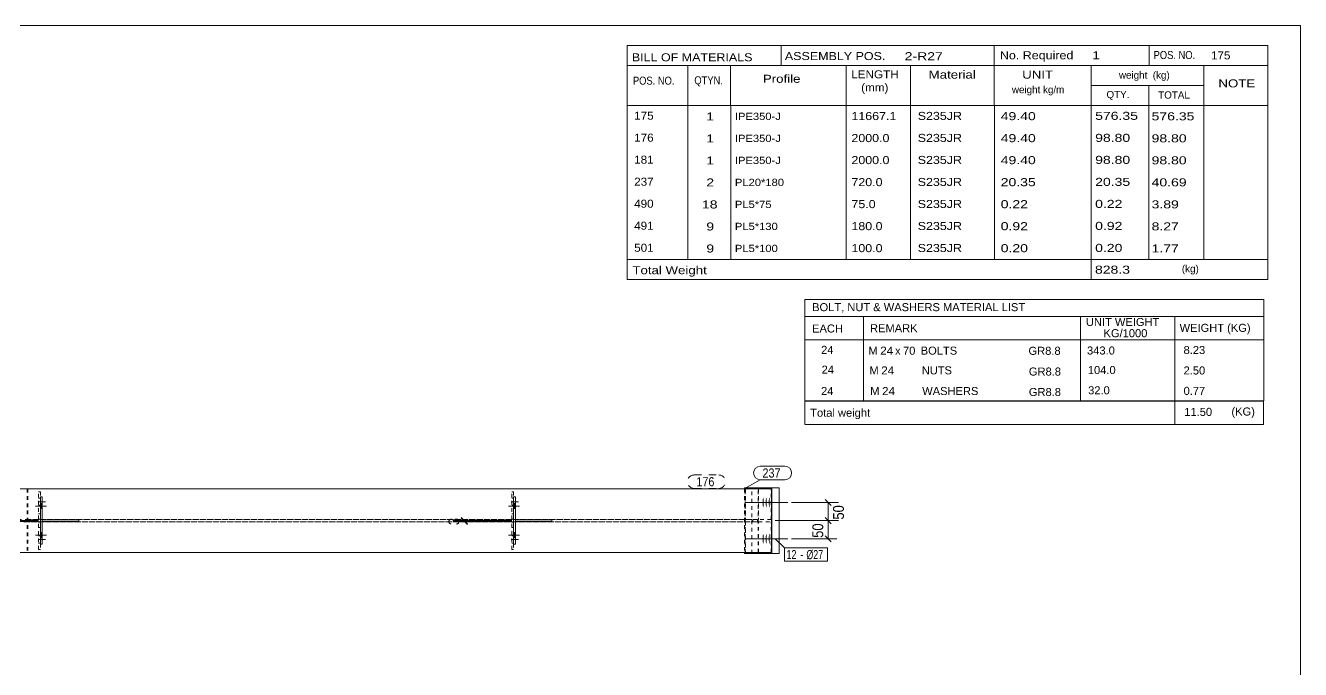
# Model space of a CAD drawing. Header units: millimetres. Extents: x 2 to 825, y 1 to 579.
# Drawn here: x 474.6 to 825, y 402 to 579 of the extents above; entities that cross this region are included whole.
import ezdxf

# ---------------------------------------------------------------- set-up
doc = ezdxf.new("R2010")
doc.units = ezdxf.units.MM
for name, pattern in [('XKITLINE00', [0]), ('XKITLINE01', [4, 1, -1, 1, -1]), ('XKITLINE02', [4, 2, -2])]:
    doc.linetypes.add(name, pattern=pattern)
for name, color, linetype, lineweight in [('Bolt', 3, 'Continuous', 0), ('BoltMark', 7, 'Continuous', 0), ('Dimensions', 7, 'Continuous', 0), ('DrawingSheet', 5, 'Continuous', 0), ('OtherObjectType', 7, 'Continuous', 0), ('Part', 2, 'Continuous', 0), ('PartMark', 7, 'Continuous', 0)]:
    doc.layers.add(name, color=color, linetype=linetype, lineweight=lineweight)
doc.styles.add('ARIAL', font='ARIAL.TTF')
doc.styles.add('ARIAL_NARROW', font='ARIALN.TTF')

# ---------------------------------------------------------------- blocks, each defined once
blk = doc.blocks.new('*A76')
at = {"layer": 'Bolt', "color": 3, "linetype": 'XKITLINE02', "lineweight": 0}
for p, q in [((478.73, 449.1), (478.23, 449.1)), ((480.08, 448.11), (477.08, 448.11)), ((478.73, 447.13), (478.23, 447.13))]:
    blk.add_line(p, q, dxfattribs=at)
blk = doc.blocks.new('*A77')
at = {"layer": 'Bolt'}
for points in [[(478.73, 447.61), (479.23, 447.61), (479.23, 446.21), (478.73, 446.21)], [(478.73, 447.61), (479.23, 447.61), (479.23, 446.21), (478.73, 446.21)], [(478.73, 439.61), (479.23, 439.61), (479.23, 438.21), (478.73, 438.21)], [(478.73, 439.61), (479.23, 439.61), (479.23, 438.21), (478.73, 438.21)]]:
    blk.add_hatch(color=3, dxfattribs=at).paths.add_polyline_path(points, flags=17)
at = {"layer": 'Bolt', "color": 3, "linetype": 'XKITLINE00', "lineweight": 0}
for p, q in [((480.39, 446.91), (477.39, 446.91)), ((480.39, 446.91), (477.39, 446.91)), ((479.23, 447.61), (478.73, 447.61)), ((479.23, 447.61), (478.73, 447.61)), ((479.23, 446.21), (478.73, 446.21)), ((479.23, 446.21), (478.73, 446.21)), ((480.39, 438.91), (477.39, 438.91)), ((480.39, 438.91), (477.39, 438.91)), ((479.23, 439.61), (478.73, 439.61)), ((479.23, 439.61), (478.73, 439.61)), ((479.23, 438.21), (478.73, 438.21)), ((479.23, 438.21), (478.73, 438.21))]:
    blk.add_line(p, q, dxfattribs=at)
blk = doc.blocks.new('*A78')
at = {"layer": 'Bolt', "color": 3, "linetype": 'XKITLINE02', "lineweight": 0}
for p, q in [((608.73, 449.1), (608.23, 449.1)), ((610.08, 448.11), (607.08, 448.11)), ((608.73, 447.13), (608.23, 447.13))]:
    blk.add_line(p, q, dxfattribs=at)
blk = doc.blocks.new('*A79')
at = {"layer": 'Bolt'}
for points in [[(608.73, 447.61), (609.23, 447.61), (609.23, 446.21), (608.73, 446.21)], [(608.73, 447.61), (609.23, 447.61), (609.23, 446.21), (608.73, 446.21)], [(608.73, 439.61), (609.23, 439.61), (609.23, 438.21), (608.73, 438.21)], [(608.73, 439.61), (609.23, 439.61), (609.23, 438.21), (608.73, 438.21)]]:
    blk.add_hatch(color=3, dxfattribs=at).paths.add_polyline_path(points, flags=17)
at = {"layer": 'Bolt', "color": 3, "linetype": 'XKITLINE00', "lineweight": 0}
for p, q in [((610.39, 446.91), (607.39, 446.91)), ((610.39, 446.91), (607.39, 446.91)), ((609.23, 447.61), (608.73, 447.61)), ((609.23, 447.61), (608.73, 447.61)), ((609.23, 446.21), (608.73, 446.21)), ((609.23, 446.21), (608.73, 446.21)), ((610.39, 438.91), (607.39, 438.91)), ((610.39, 438.91), (607.39, 438.91)), ((609.23, 439.61), (608.73, 439.61)), ((609.23, 439.61), (608.73, 439.61)), ((609.23, 438.21), (608.73, 438.21)), ((609.23, 438.21), (608.73, 438.21))]:
    blk.add_line(p, q, dxfattribs=at)
blk = doc.blocks.new('*A81')
at = {"layer": 'Bolt'}
for points in [[(677.48, 447.88), (677.48, 447.85), (677.48, 447.82), (677.48, 447.78), (677.48, 447.75), (677.48, 447.72), (677.48, 447.68), (677.48, 447.65), (677.48, 447.62), (677.48, 447.59), (677.48, 447.55), (677.48, 447.52), (677.47, 447.49), (677.47, 447.46), (677.47, 447.43), (677.47, 447.4), (677.47, 447.37), (677.47, 447.34), (677.47, 447.31), (677.47, 447.28), (677.46, 447.25), (677.46, 447.22), (677.46, 447.19), (677.46, 447.16), (677.46, 447.14), (677.45, 447.11), (677.45, 447.08), (677.45, 447.06), (677.45, 447.03), (677.45, 447.01), (677.44, 446.98), (677.44, 446.96), (677.44, 446.94), (677.44, 446.91), (677.43, 446.89), (677.43, 446.87), (677.43, 446.85), (677.42, 446.83), (677.42, 446.81), (677.42, 446.79), (677.42, 446.77), (677.41, 446.76), (677.41, 446.74), (677.41, 446.72), (677.4, 446.71), (677.4, 446.69), (677.4, 446.68), (677.39, 446.67), (677.39, 446.66), (677.39, 446.64), (677.38, 446.63), (677.38, 446.62), (677.38, 446.61), (677.37, 446.61), (677.37, 446.6), (677.37, 446.59), (677.36, 446.58), (677.36, 446.58), (677.36, 446.58), (677.35, 446.57), (677.35, 446.57), (677.35, 446.57), (677.34, 446.57), (677.34, 446.56), (677.34, 446.57), (677.33, 446.57), (677.33, 446.57), (677.33, 446.57), (677.32, 446.58), (677.32, 446.58), (677.32, 446.58), (677.31, 446.59), (677.31, 446.6), (677.31, 446.61), (677.3, 446.61), (677.3, 446.62), (677.3, 446.63), (677.29, 446.64), (677.29, 446.66), (677.29, 446.67), (677.28, 446.68), (677.28, 446.69), (677.28, 446.71), (677.27, 446.72), (677.27, 446.74), (677.27, 446.76), (677.26, 446.77), (677.26, 446.79), (677.26, 446.81), (677.26, 446.83), (677.25, 446.85), (677.25, 446.87), (677.25, 446.89), (677.25, 446.91), (677.24, 446.94), (677.24, 446.96), (677.24, 446.98), (677.24, 447.01), (677.23, 447.03), (677.23, 447.06), (677.23, 447.08), (677.23, 447.11), (677.22, 447.14), (677.22, 447.16), (677.22, 447.19), (677.22, 447.22), (677.22, 447.25), (677.22, 447.28), (677.21, 447.31), (677.21, 447.34), (677.21, 447.37), (677.21, 447.4), (677.21, 447.43), (677.21, 447.46), (677.21, 447.49), (677.2, 447.52), (677.2, 447.55), (677.2, 447.59), (677.2, 447.62), (677.2, 447.65), (677.2, 447.68), (677.2, 447.72), (677.2, 447.75), (677.2, 447.78), (677.2, 447.82), (677.2, 447.85), (677.2, 447.88), (677.2, 447.91), (677.2, 447.95), (677.2, 447.98), (677.2, 448.01), (677.2, 448.05), (677.2, 448.08), (677.2, 448.11), (677.2, 448.15), (677.2, 448.18), (677.2, 448.21), (677.2, 448.24), (677.2, 448.27), (677.2, 448.31), (677.21, 448.34), (677.21, 448.37), (677.21, 448.4), (677.21, 448.43), (677.21, 448.46), (677.21, 448.49), (677.21, 448.52), (677.22, 448.55), (677.22, 448.58), (677.22, 448.61), (677.22, 448.64), (677.22, 448.66), (677.22, 448.69), (677.23, 448.72), (677.23, 448.75), (677.23, 448.77), (677.23, 448.8), (677.24, 448.82), (677.24, 448.85), (677.24, 448.87), (677.24, 448.89), (677.25, 448.92), (677.25, 448.94), (677.25, 448.96), (677.25, 448.98), (677.26, 449), (677.26, 449.02), (677.26, 449.04), (677.26, 449.06), (677.27, 449.07), (677.27, 449.09), (677.27, 449.11), (677.28, 449.12), (677.28, 449.14), (677.28, 449.15), (677.29, 449.16), (677.29, 449.17), (677.29, 449.19), (677.3, 449.2), (677.3, 449.21), (677.3, 449.22), (677.31, 449.22), (677.31, 449.23), (677.31, 449.24), (677.32, 449.25), (677.32, 449.25), (677.32, 449.25), (677.33, 449.26), (677.33, 449.26), (677.33, 449.26), (677.34, 449.26), (677.34, 449.26), (677.34, 449.26), (677.35, 449.26), (677.35, 449.26), (677.35, 449.26), (677.36, 449.25), (677.36, 449.25), (677.36, 449.25), (677.37, 449.24), (677.37, 449.23), (677.37, 449.22), (677.38, 449.22), (677.38, 449.21), (677.38, 449.2), (677.39, 449.19), (677.39, 449.17), (677.39, 449.16), (677.4, 449.15), (677.4, 449.14), (677.4, 449.12), (677.41, 449.11), (677.41, 449.09), (677.41, 449.07), (677.42, 449.06), (677.42, 449.04), (677.42, 449.02), (677.42, 449), (677.43, 448.98), (677.43, 448.96), (677.43, 448.94), (677.44, 448.92), (677.44, 448.89), (677.44, 448.87), (677.44, 448.85), (677.45, 448.82), (677.45, 448.8), (677.45, 448.77), (677.45, 448.75), (677.45, 448.72), (677.46, 448.69), (677.46, 448.66), (677.46, 448.64), (677.46, 448.61), (677.46, 448.58), (677.47, 448.55), (677.47, 448.52), (677.47, 448.49), (677.47, 448.46), (677.47, 448.43), (677.47, 448.4), (677.47, 448.37), (677.47, 448.34), (677.48, 448.31), (677.48, 448.27), (677.48, 448.24), (677.48, 448.21), (677.48, 448.18), (677.48, 448.15), (677.48, 448.11), (677.48, 448.08), (677.48, 448.05), (677.48, 448.01), (677.48, 447.98), (677.48, 447.95), (677.48, 447.91)], [(678.32, 447.88), (678.32, 447.85), (678.32, 447.82), (678.32, 447.78), (678.32, 447.75), (678.32, 447.72), (678.32, 447.68), (678.32, 447.65), (678.32, 447.62), (678.32, 447.59), (678.32, 447.55), (678.32, 447.52), (678.31, 447.49), (678.31, 447.46), (678.31, 447.43), (678.31, 447.4), (678.31, 447.37), (678.31, 447.34), (678.31, 447.31), (678.3, 447.28), (678.3, 447.25), (678.3, 447.22), (678.3, 447.19), (678.3, 447.16), (678.3, 447.14), (678.29, 447.11), (678.29, 447.08), (678.29, 447.06), (678.29, 447.03), (678.28, 447.01), (678.28, 446.98), (678.28, 446.96), (678.28, 446.94), (678.27, 446.91), (678.27, 446.89), (678.27, 446.87), (678.27, 446.85), (678.26, 446.83), (678.26, 446.81), (678.26, 446.79), (678.26, 446.77), (678.25, 446.76), (678.25, 446.74), (678.25, 446.72), (678.24, 446.71), (678.24, 446.69), (678.24, 446.68), (678.23, 446.67), (678.23, 446.66), (678.23, 446.64), (678.22, 446.63), (678.22, 446.62), (678.22, 446.61), (678.21, 446.61), (678.21, 446.6), (678.21, 446.59), (678.2, 446.58), (678.2, 446.58), (678.2, 446.58), (678.19, 446.57), (678.19, 446.57), (678.19, 446.57), (678.18, 446.57), (678.18, 446.56), (678.18, 446.57), (678.17, 446.57), (678.17, 446.57), (678.17, 446.57), (678.16, 446.58), (678.16, 446.58), (678.16, 446.58), (678.15, 446.59), (678.15, 446.6), (678.15, 446.61), (678.14, 446.61), (678.14, 446.62), (678.14, 446.63), (678.13, 446.64), (678.13, 446.66), (678.13, 446.67), (678.12, 446.68), (678.12, 446.69), (678.12, 446.71), (678.11, 446.72), (678.11, 446.74), (678.11, 446.76), (678.1, 446.77), (678.1, 446.79), (678.1, 446.81), (678.1, 446.83), (678.09, 446.85), (678.09, 446.87), (678.09, 446.89), (678.08, 446.91), (678.08, 446.94), (678.08, 446.96), (678.08, 446.98), (678.07, 447.01), (678.07, 447.03), (678.07, 447.06), (678.07, 447.08), (678.07, 447.11), (678.06, 447.14), (678.06, 447.16), (678.06, 447.19), (678.06, 447.22), (678.06, 447.25), (678.05, 447.28), (678.05, 447.31), (678.05, 447.34), (678.05, 447.37), (678.05, 447.4), (678.05, 447.43), (678.05, 447.46), (678.05, 447.49), (678.04, 447.52), (678.04, 447.55), (678.04, 447.59), (678.04, 447.62), (678.04, 447.65), (678.04, 447.68), (678.04, 447.72), (678.04, 447.75), (678.04, 447.78), (678.04, 447.82), (678.04, 447.85), (678.04, 447.88), (678.04, 447.91), (678.04, 447.95), (678.04, 447.98), (678.04, 448.01), (678.04, 448.05), (678.04, 448.08), (678.04, 448.11), (678.04, 448.15), (678.04, 448.18), (678.04, 448.21), (678.04, 448.24), (678.04, 448.27), (678.04, 448.31), (678.05, 448.34), (678.05, 448.37), (678.05, 448.4), (678.05, 448.43), (678.05, 448.46), (678.05, 448.49), (678.05, 448.52), (678.05, 448.55), (678.06, 448.58), (678.06, 448.61), (678.06, 448.64), (678.06, 448.66), (678.06, 448.69), (678.07, 448.72), (678.07, 448.75), (678.07, 448.77), (678.07, 448.8), (678.07, 448.82), (678.08, 448.85), (678.08, 448.87), (678.08, 448.89), (678.08, 448.92), (678.09, 448.94), (678.09, 448.96), (678.09, 448.98), (678.1, 449), (678.1, 449.02), (678.1, 449.04), (678.1, 449.06), (678.11, 449.07), (678.11, 449.09), (678.11, 449.11), (678.12, 449.12), (678.12, 449.14), (678.12, 449.15), (678.13, 449.16), (678.13, 449.17), (678.13, 449.19), (678.14, 449.2), (678.14, 449.21), (678.14, 449.22), (678.15, 449.22), (678.15, 449.23), (678.15, 449.24), (678.16, 449.25), (678.16, 449.25), (678.16, 449.25), (678.17, 449.26), (678.17, 449.26), (678.17, 449.26), (678.18, 449.26), (678.18, 449.26), (678.18, 449.26), (678.19, 449.26), (678.19, 449.26), (678.19, 449.26), (678.2, 449.25), (678.2, 449.25), (678.2, 449.25), (678.21, 449.24), (678.21, 449.23), (678.21, 449.22), (678.22, 449.22), (678.22, 449.21), (678.22, 449.2), (678.23, 449.19), (678.23, 449.17), (678.23, 449.16), (678.24, 449.15), (678.24, 449.14), (678.24, 449.12), (678.25, 449.11), (678.25, 449.09), (678.25, 449.07), (678.26, 449.06), (678.26, 449.04), (678.26, 449.02), (678.26, 449), (678.27, 448.98), (678.27, 448.96), (678.27, 448.94), (678.27, 448.92), (678.28, 448.89), (678.28, 448.87), (678.28, 448.85), (678.28, 448.82), (678.29, 448.8), (678.29, 448.77), (678.29, 448.75), (678.29, 448.72), (678.3, 448.69), (678.3, 448.66), (678.3, 448.64), (678.3, 448.61), (678.3, 448.58), (678.3, 448.55), (678.31, 448.52), (678.31, 448.49), (678.31, 448.46), (678.31, 448.43), (678.31, 448.4), (678.31, 448.37), (678.31, 448.34), (678.32, 448.31), (678.32, 448.27), (678.32, 448.24), (678.32, 448.21), (678.32, 448.18), (678.32, 448.15), (678.32, 448.11), (678.32, 448.08), (678.32, 448.05), (678.32, 448.01), (678.32, 447.98), (678.32, 447.95), (678.32, 447.91)], [(679.16, 447.88), (679.16, 447.85), (679.16, 447.82), (679.16, 447.78), (679.16, 447.75), (679.16, 447.72), (679.16, 447.68), (679.16, 447.65), (679.16, 447.62), (679.16, 447.59), (679.16, 447.55), (679.15, 447.52), (679.15, 447.49), (679.15, 447.46), (679.15, 447.43), (679.15, 447.4), (679.15, 447.37), (679.15, 447.34), (679.15, 447.31), (679.14, 447.28), (679.14, 447.25), (679.14, 447.22), (679.14, 447.19), (679.14, 447.16), (679.13, 447.14), (679.13, 447.11), (679.13, 447.08), (679.13, 447.06), (679.13, 447.03), (679.12, 447.01), (679.12, 446.98), (679.12, 446.96), (679.12, 446.94), (679.11, 446.91), (679.11, 446.89), (679.11, 446.87), (679.11, 446.85), (679.1, 446.83), (679.1, 446.81), (679.1, 446.79), (679.09, 446.77), (679.09, 446.76), (679.09, 446.74), (679.09, 446.72), (679.08, 446.71), (679.08, 446.69), (679.08, 446.68), (679.07, 446.67), (679.07, 446.66), (679.07, 446.64), (679.06, 446.63), (679.06, 446.62), (679.06, 446.61), (679.05, 446.61), (679.05, 446.6), (679.05, 446.59), (679.04, 446.58), (679.04, 446.58), (679.04, 446.58), (679.03, 446.57), (679.03, 446.57), (679.03, 446.57), (679.02, 446.57), (679.02, 446.56), (679.02, 446.57), (679.01, 446.57), (679.01, 446.57), (679, 446.57), (679, 446.58), (679, 446.58), (678.99, 446.58), (678.99, 446.59), (678.99, 446.6), (678.98, 446.61), (678.98, 446.61), (678.98, 446.62), (678.97, 446.63), (678.97, 446.64), (678.97, 446.66), (678.96, 446.67), (678.96, 446.68), (678.96, 446.69), (678.96, 446.71), (678.95, 446.72), (678.95, 446.74), (678.95, 446.76), (678.94, 446.77), (678.94, 446.79), (678.94, 446.81), (678.93, 446.83), (678.93, 446.85), (678.93, 446.87), (678.93, 446.89), (678.92, 446.91), (678.92, 446.94), (678.92, 446.96), (678.92, 446.98), (678.91, 447.01), (678.91, 447.03), (678.91, 447.06), (678.91, 447.08), (678.91, 447.11), (678.9, 447.14), (678.9, 447.16), (678.9, 447.19), (678.9, 447.22), (678.9, 447.25), (678.89, 447.28), (678.89, 447.31), (678.89, 447.34), (678.89, 447.37), (678.89, 447.4), (678.89, 447.43), (678.89, 447.46), (678.88, 447.49), (678.88, 447.52), (678.88, 447.55), (678.88, 447.59), (678.88, 447.62), (678.88, 447.65), (678.88, 447.68), (678.88, 447.72), (678.88, 447.75), (678.88, 447.78), (678.88, 447.82), (678.88, 447.85), (678.88, 447.88), (678.88, 447.91), (678.88, 447.95), (678.88, 447.98), (678.88, 448.01), (678.88, 448.05), (678.88, 448.08), (678.88, 448.11), (678.88, 448.15), (678.88, 448.18), (678.88, 448.21), (678.88, 448.24), (678.88, 448.27), (678.88, 448.31), (678.88, 448.34), (678.89, 448.37), (678.89, 448.4), (678.89, 448.43), (678.89, 448.46), (678.89, 448.49), (678.89, 448.52), (678.89, 448.55), (678.9, 448.58), (678.9, 448.61), (678.9, 448.64), (678.9, 448.66), (678.9, 448.69), (678.91, 448.72), (678.91, 448.75), (678.91, 448.77), (678.91, 448.8), (678.91, 448.82), (678.92, 448.85), (678.92, 448.87), (678.92, 448.89), (678.92, 448.92), (678.93, 448.94), (678.93, 448.96), (678.93, 448.98), (678.93, 449), (678.94, 449.02), (678.94, 449.04), (678.94, 449.06), (678.95, 449.07), (678.95, 449.09), (678.95, 449.11), (678.96, 449.12), (678.96, 449.14), (678.96, 449.15), (678.96, 449.16), (678.97, 449.17), (678.97, 449.19), (678.97, 449.2), (678.98, 449.21), (678.98, 449.22), (678.98, 449.22), (678.99, 449.23), (678.99, 449.24), (678.99, 449.25), (679, 449.25), (679, 449.25), (679, 449.26), (679.01, 449.26), (679.01, 449.26), (679.02, 449.26), (679.02, 449.26), (679.02, 449.26), (679.03, 449.26), (679.03, 449.26), (679.03, 449.26), (679.04, 449.25), (679.04, 449.25), (679.04, 449.25), (679.05, 449.24), (679.05, 449.23), (679.05, 449.22), (679.06, 449.22), (679.06, 449.21), (679.06, 449.2), (679.07, 449.19), (679.07, 449.17), (679.07, 449.16), (679.08, 449.15), (679.08, 449.14), (679.08, 449.12), (679.09, 449.11), (679.09, 449.09), (679.09, 449.07), (679.09, 449.06), (679.1, 449.04), (679.1, 449.02), (679.1, 449), (679.11, 448.98), (679.11, 448.96), (679.11, 448.94), (679.11, 448.92), (679.12, 448.89), (679.12, 448.87), (679.12, 448.85), (679.12, 448.82), (679.13, 448.8), (679.13, 448.77), (679.13, 448.75), (679.13, 448.72), (679.13, 448.69), (679.14, 448.66), (679.14, 448.64), (679.14, 448.61), (679.14, 448.58), (679.14, 448.55), (679.15, 448.52), (679.15, 448.49), (679.15, 448.46), (679.15, 448.43), (679.15, 448.4), (679.15, 448.37), (679.15, 448.34), (679.15, 448.31), (679.16, 448.27), (679.16, 448.24), (679.16, 448.21), (679.16, 448.18), (679.16, 448.15), (679.16, 448.11), (679.16, 448.08), (679.16, 448.05), (679.16, 448.01), (679.16, 447.98), (679.16, 447.95), (679.16, 447.91)], [(677.48, 437.88), (677.48, 437.85), (677.48, 437.82), (677.48, 437.78), (677.48, 437.75), (677.48, 437.72), (677.48, 437.68), (677.48, 437.65), (677.48, 437.62), (677.48, 437.59), (677.48, 437.55), (677.48, 437.52), (677.47, 437.49), (677.47, 437.46), (677.47, 437.43), (677.47, 437.4), (677.47, 437.37), (677.47, 437.34), (677.47, 437.31), (677.47, 437.28), (677.46, 437.25), (677.46, 437.22), (677.46, 437.19), (677.46, 437.16), (677.46, 437.14), (677.45, 437.11), (677.45, 437.08), (677.45, 437.06), (677.45, 437.03), (677.45, 437.01), (677.44, 436.98), (677.44, 436.96), (677.44, 436.94), (677.44, 436.91), (677.43, 436.89), (677.43, 436.87), (677.43, 436.85), (677.42, 436.83), (677.42, 436.81), (677.42, 436.79), (677.42, 436.77), (677.41, 436.76), (677.41, 436.74), (677.41, 436.72), (677.4, 436.71), (677.4, 436.69), (677.4, 436.68), (677.39, 436.67), (677.39, 436.66), (677.39, 436.64), (677.38, 436.63), (677.38, 436.62), (677.38, 436.61), (677.37, 436.61), (677.37, 436.6), (677.37, 436.59), (677.36, 436.58), (677.36, 436.58), (677.36, 436.58), (677.35, 436.57), (677.35, 436.57), (677.35, 436.57), (677.34, 436.57), (677.34, 436.56), (677.34, 436.57), (677.33, 436.57), (677.33, 436.57), (677.33, 436.57), (677.32, 436.58), (677.32, 436.58), (677.32, 436.58), (677.31, 436.59), (677.31, 436.6), (677.31, 436.61), (677.3, 436.61), (677.3, 436.62), (677.3, 436.63), (677.29, 436.64), (677.29, 436.66), (677.29, 436.67), (677.28, 436.68), (677.28, 436.69), (677.28, 436.71), (677.27, 436.72), (677.27, 436.74), (677.27, 436.76), (677.26, 436.77), (677.26, 436.79), (677.26, 436.81), (677.26, 436.83), (677.25, 436.85), (677.25, 436.87), (677.25, 436.89), (677.25, 436.91), (677.24, 436.94), (677.24, 436.96), (677.24, 436.98), (677.24, 437.01), (677.23, 437.03), (677.23, 437.06), (677.23, 437.08), (677.23, 437.11), (677.22, 437.14), (677.22, 437.16), (677.22, 437.19), (677.22, 437.22), (677.22, 437.25), (677.22, 437.28), (677.21, 437.31), (677.21, 437.34), (677.21, 437.37), (677.21, 437.4), (677.21, 437.43), (677.21, 437.46), (677.21, 437.49), (677.2, 437.52), (677.2, 437.55), (677.2, 437.59), (677.2, 437.62), (677.2, 437.65), (677.2, 437.68), (677.2, 437.72), (677.2, 437.75), (677.2, 437.78), (677.2, 437.82), (677.2, 437.85), (677.2, 437.88), (677.2, 437.91), (677.2, 437.95), (677.2, 437.98), (677.2, 438.01), (677.2, 438.05), (677.2, 438.08), (677.2, 438.11), (677.2, 438.15), (677.2, 438.18), (677.2, 438.21), (677.2, 438.24), (677.2, 438.27), (677.2, 438.31), (677.21, 438.34), (677.21, 438.37), (677.21, 438.4), (677.21, 438.43), (677.21, 438.46), (677.21, 438.49), (677.21, 438.52), (677.22, 438.55), (677.22, 438.58), (677.22, 438.61), (677.22, 438.64), (677.22, 438.66), (677.22, 438.69), (677.23, 438.72), (677.23, 438.75), (677.23, 438.77), (677.23, 438.8), (677.24, 438.82), (677.24, 438.85), (677.24, 438.87), (677.24, 438.89), (677.25, 438.92), (677.25, 438.94), (677.25, 438.96), (677.25, 438.98), (677.26, 439), (677.26, 439.02), (677.26, 439.04), (677.26, 439.06), (677.27, 439.07), (677.27, 439.09), (677.27, 439.11), (677.28, 439.12), (677.28, 439.14), (677.28, 439.15), (677.29, 439.16), (677.29, 439.17), (677.29, 439.19), (677.3, 439.2), (677.3, 439.21), (677.3, 439.22), (677.31, 439.22), (677.31, 439.23), (677.31, 439.24), (677.32, 439.25), (677.32, 439.25), (677.32, 439.25), (677.33, 439.26), (677.33, 439.26), (677.33, 439.26), (677.34, 439.26), (677.34, 439.26), (677.34, 439.26), (677.35, 439.26), (677.35, 439.26), (677.35, 439.26), (677.36, 439.25), (677.36, 439.25), (677.36, 439.25), (677.37, 439.24), (677.37, 439.23), (677.37, 439.22), (677.38, 439.22), (677.38, 439.21), (677.38, 439.2), (677.39, 439.19), (677.39, 439.17), (677.39, 439.16), (677.4, 439.15), (677.4, 439.14), (677.4, 439.12), (677.41, 439.11), (677.41, 439.09), (677.41, 439.07), (677.42, 439.06), (677.42, 439.04), (677.42, 439.02), (677.42, 439), (677.43, 438.98), (677.43, 438.96), (677.43, 438.94), (677.44, 438.92), (677.44, 438.89), (677.44, 438.87), (677.44, 438.85), (677.45, 438.82), (677.45, 438.8), (677.45, 438.77), (677.45, 438.75), (677.45, 438.72), (677.46, 438.69), (677.46, 438.66), (677.46, 438.64), (677.46, 438.61), (677.46, 438.58), (677.47, 438.55), (677.47, 438.52), (677.47, 438.49), (677.47, 438.46), (677.47, 438.43), (677.47, 438.4), (677.47, 438.37), (677.47, 438.34), (677.48, 438.31), (677.48, 438.27), (677.48, 438.24), (677.48, 438.21), (677.48, 438.18), (677.48, 438.15), (677.48, 438.11), (677.48, 438.08), (677.48, 438.05), (677.48, 438.01), (677.48, 437.98), (677.48, 437.95), (677.48, 437.91)], [(678.32, 437.88), (678.32, 437.85), (678.32, 437.82), (678.32, 437.78), (678.32, 437.75), (678.32, 437.72), (678.32, 437.68), (678.32, 437.65), (678.32, 437.62), (678.32, 437.59), (678.32, 437.55), (678.32, 437.52), (678.31, 437.49), (678.31, 437.46), (678.31, 437.43), (678.31, 437.4), (678.31, 437.37), (678.31, 437.34), (678.31, 437.31), (678.3, 437.28), (678.3, 437.25), (678.3, 437.22), (678.3, 437.19), (678.3, 437.16), (678.3, 437.14), (678.29, 437.11), (678.29, 437.08), (678.29, 437.06), (678.29, 437.03), (678.28, 437.01), (678.28, 436.98), (678.28, 436.96), (678.28, 436.94), (678.27, 436.91), (678.27, 436.89), (678.27, 436.87), (678.27, 436.85), (678.26, 436.83), (678.26, 436.81), (678.26, 436.79), (678.26, 436.77), (678.25, 436.76), (678.25, 436.74), (678.25, 436.72), (678.24, 436.71), (678.24, 436.69), (678.24, 436.68), (678.23, 436.67), (678.23, 436.66), (678.23, 436.64), (678.22, 436.63), (678.22, 436.62), (678.22, 436.61), (678.21, 436.61), (678.21, 436.6), (678.21, 436.59), (678.2, 436.58), (678.2, 436.58), (678.2, 436.58), (678.19, 436.57), (678.19, 436.57), (678.19, 436.57), (678.18, 436.57), (678.18, 436.56), (678.18, 436.57), (678.17, 436.57), (678.17, 436.57), (678.17, 436.57), (678.16, 436.58), (678.16, 436.58), (678.16, 436.58), (678.15, 436.59), (678.15, 436.6), (678.15, 436.61), (678.14, 436.61), (678.14, 436.62), (678.14, 436.63), (678.13, 436.64), (678.13, 436.66), (678.13, 436.67), (678.12, 436.68), (678.12, 436.69), (678.12, 436.71), (678.11, 436.72), (678.11, 436.74), (678.11, 436.76), (678.1, 436.77), (678.1, 436.79), (678.1, 436.81), (678.1, 436.83), (678.09, 436.85), (678.09, 436.87), (678.09, 436.89), (678.08, 436.91), (678.08, 436.94), (678.08, 436.96), (678.08, 436.98), (678.07, 437.01), (678.07, 437.03), (678.07, 437.06), (678.07, 437.08), (678.07, 437.11), (678.06, 437.14), (678.06, 437.16), (678.06, 437.19), (678.06, 437.22), (678.06, 437.25), (678.05, 437.28), (678.05, 437.31), (678.05, 437.34), (678.05, 437.37), (678.05, 437.4), (678.05, 437.43), (678.05, 437.46), (678.05, 437.49), (678.04, 437.52), (678.04, 437.55), (678.04, 437.59), (678.04, 437.62), (678.04, 437.65), (678.04, 437.68), (678.04, 437.72), (678.04, 437.75), (678.04, 437.78), (678.04, 437.82), (678.04, 437.85), (678.04, 437.88), (678.04, 437.91), (678.04, 437.95), (678.04, 437.98), (678.04, 438.01), (678.04, 438.05), (678.04, 438.08), (678.04, 438.11), (678.04, 438.15), (678.04, 438.18), (678.04, 438.21), (678.04, 438.24), (678.04, 438.27), (678.04, 438.31), (678.05, 438.34), (678.05, 438.37), (678.05, 438.4), (678.05, 438.43), (678.05, 438.46), (678.05, 438.49), (678.05, 438.52), (678.05, 438.55), (678.06, 438.58), (678.06, 438.61), (678.06, 438.64), (678.06, 438.66), (678.06, 438.69), (678.07, 438.72), (678.07, 438.75), (678.07, 438.77), (678.07, 438.8), (678.07, 438.82), (678.08, 438.85), (678.08, 438.87), (678.08, 438.89), (678.08, 438.92), (678.09, 438.94), (678.09, 438.96), (678.09, 438.98), (678.1, 439), (678.1, 439.02), (678.1, 439.04), (678.1, 439.06), (678.11, 439.07), (678.11, 439.09), (678.11, 439.11), (678.12, 439.12), (678.12, 439.14), (678.12, 439.15), (678.13, 439.16), (678.13, 439.17), (678.13, 439.19), (678.14, 439.2), (678.14, 439.21), (678.14, 439.22), (678.15, 439.22), (678.15, 439.23), (678.15, 439.24), (678.16, 439.25), (678.16, 439.25), (678.16, 439.25), (678.17, 439.26), (678.17, 439.26), (678.17, 439.26), (678.18, 439.26), (678.18, 439.26), (678.18, 439.26), (678.19, 439.26), (678.19, 439.26), (678.19, 439.26), (678.2, 439.25), (678.2, 439.25), (678.2, 439.25), (678.21, 439.24), (678.21, 439.23), (678.21, 439.22), (678.22, 439.22), (678.22, 439.21), (678.22, 439.2), (678.23, 439.19), (678.23, 439.17), (678.23, 439.16), (678.24, 439.15), (678.24, 439.14), (678.24, 439.12), (678.25, 439.11), (678.25, 439.09), (678.25, 439.07), (678.26, 439.06), (678.26, 439.04), (678.26, 439.02), (678.26, 439), (678.27, 438.98), (678.27, 438.96), (678.27, 438.94), (678.27, 438.92), (678.28, 438.89), (678.28, 438.87), (678.28, 438.85), (678.28, 438.82), (678.29, 438.8), (678.29, 438.77), (678.29, 438.75), (678.29, 438.72), (678.3, 438.69), (678.3, 438.66), (678.3, 438.64), (678.3, 438.61), (678.3, 438.58), (678.3, 438.55), (678.31, 438.52), (678.31, 438.49), (678.31, 438.46), (678.31, 438.43), (678.31, 438.4), (678.31, 438.37), (678.31, 438.34), (678.32, 438.31), (678.32, 438.27), (678.32, 438.24), (678.32, 438.21), (678.32, 438.18), (678.32, 438.15), (678.32, 438.11), (678.32, 438.08), (678.32, 438.05), (678.32, 438.01), (678.32, 437.98), (678.32, 437.95), (678.32, 437.91)], [(679.16, 437.88), (679.16, 437.85), (679.16, 437.82), (679.16, 437.78), (679.16, 437.75), (679.16, 437.72), (679.16, 437.68), (679.16, 437.65), (679.16, 437.62), (679.16, 437.59), (679.16, 437.55), (679.15, 437.52), (679.15, 437.49), (679.15, 437.46), (679.15, 437.43), (679.15, 437.4), (679.15, 437.37), (679.15, 437.34), (679.15, 437.31), (679.14, 437.28), (679.14, 437.25), (679.14, 437.22), (679.14, 437.19), (679.14, 437.16), (679.13, 437.14), (679.13, 437.11), (679.13, 437.08), (679.13, 437.06), (679.13, 437.03), (679.12, 437.01), (679.12, 436.98), (679.12, 436.96), (679.12, 436.94), (679.11, 436.91), (679.11, 436.89), (679.11, 436.87), (679.11, 436.85), (679.1, 436.83), (679.1, 436.81), (679.1, 436.79), (679.09, 436.77), (679.09, 436.76), (679.09, 436.74), (679.09, 436.72), (679.08, 436.71), (679.08, 436.69), (679.08, 436.68), (679.07, 436.67), (679.07, 436.66), (679.07, 436.64), (679.06, 436.63), (679.06, 436.62), (679.06, 436.61), (679.05, 436.61), (679.05, 436.6), (679.05, 436.59), (679.04, 436.58), (679.04, 436.58), (679.04, 436.58), (679.03, 436.57), (679.03, 436.57), (679.03, 436.57), (679.02, 436.57), (679.02, 436.56), (679.02, 436.57), (679.01, 436.57), (679.01, 436.57), (679, 436.57), (679, 436.58), (679, 436.58), (678.99, 436.58), (678.99, 436.59), (678.99, 436.6), (678.98, 436.61), (678.98, 436.61), (678.98, 436.62), (678.97, 436.63), (678.97, 436.64), (678.97, 436.66), (678.96, 436.67), (678.96, 436.68), (678.96, 436.69), (678.96, 436.71), (678.95, 436.72), (678.95, 436.74), (678.95, 436.76), (678.94, 436.77), (678.94, 436.79), (678.94, 436.81), (678.93, 436.83), (678.93, 436.85), (678.93, 436.87), (678.93, 436.89), (678.92, 436.91), (678.92, 436.94), (678.92, 436.96), (678.92, 436.98), (678.91, 437.01), (678.91, 437.03), (678.91, 437.06), (678.91, 437.08), (678.91, 437.11), (678.9, 437.14), (678.9, 437.16), (678.9, 437.19), (678.9, 437.22), (678.9, 437.25), (678.89, 437.28), (678.89, 437.31), (678.89, 437.34), (678.89, 437.37), (678.89, 437.4), (678.89, 437.43), (678.89, 437.46), (678.88, 437.49), (678.88, 437.52), (678.88, 437.55), (678.88, 437.59), (678.88, 437.62), (678.88, 437.65), (678.88, 437.68), (678.88, 437.72), (678.88, 437.75), (678.88, 437.78), (678.88, 437.82), (678.88, 437.85), (678.88, 437.88), (678.88, 437.91), (678.88, 437.95), (678.88, 437.98), (678.88, 438.01), (678.88, 438.05), (678.88, 438.08), (678.88, 438.11), (678.88, 438.15), (678.88, 438.18), (678.88, 438.21), (678.88, 438.24), (678.88, 438.27), (678.88, 438.31), (678.88, 438.34), (678.89, 438.37), (678.89, 438.4), (678.89, 438.43), (678.89, 438.46), (678.89, 438.49), (678.89, 438.52), (678.89, 438.55), (678.9, 438.58), (678.9, 438.61), (678.9, 438.64), (678.9, 438.66), (678.9, 438.69), (678.91, 438.72), (678.91, 438.75), (678.91, 438.77), (678.91, 438.8), (678.91, 438.82), (678.92, 438.85), (678.92, 438.87), (678.92, 438.89), (678.92, 438.92), (678.93, 438.94), (678.93, 438.96), (678.93, 438.98), (678.93, 439), (678.94, 439.02), (678.94, 439.04), (678.94, 439.06), (678.95, 439.07), (678.95, 439.09), (678.95, 439.11), (678.96, 439.12), (678.96, 439.14), (678.96, 439.15), (678.96, 439.16), (678.97, 439.17), (678.97, 439.19), (678.97, 439.2), (678.98, 439.21), (678.98, 439.22), (678.98, 439.22), (678.99, 439.23), (678.99, 439.24), (678.99, 439.25), (679, 439.25), (679, 439.25), (679, 439.26), (679.01, 439.26), (679.01, 439.26), (679.02, 439.26), (679.02, 439.26), (679.02, 439.26), (679.03, 439.26), (679.03, 439.26), (679.03, 439.26), (679.04, 439.25), (679.04, 439.25), (679.04, 439.25), (679.05, 439.24), (679.05, 439.23), (679.05, 439.22), (679.06, 439.22), (679.06, 439.21), (679.06, 439.2), (679.07, 439.19), (679.07, 439.17), (679.07, 439.16), (679.08, 439.15), (679.08, 439.14), (679.08, 439.12), (679.09, 439.11), (679.09, 439.09), (679.09, 439.07), (679.09, 439.06), (679.1, 439.04), (679.1, 439.02), (679.1, 439), (679.11, 438.98), (679.11, 438.96), (679.11, 438.94), (679.11, 438.92), (679.12, 438.89), (679.12, 438.87), (679.12, 438.85), (679.12, 438.82), (679.13, 438.8), (679.13, 438.77), (679.13, 438.75), (679.13, 438.72), (679.13, 438.69), (679.14, 438.66), (679.14, 438.64), (679.14, 438.61), (679.14, 438.58), (679.14, 438.55), (679.15, 438.52), (679.15, 438.49), (679.15, 438.46), (679.15, 438.43), (679.15, 438.4), (679.15, 438.37), (679.15, 438.34), (679.15, 438.31), (679.16, 438.27), (679.16, 438.24), (679.16, 438.21), (679.16, 438.18), (679.16, 438.15), (679.16, 438.11), (679.16, 438.08), (679.16, 438.05), (679.16, 438.01), (679.16, 437.98), (679.16, 437.95), (679.16, 437.91)]]:
    blk.add_hatch(color=3, dxfattribs=at).paths.add_polyline_path(points, flags=17)
at = {"layer": 'Bolt', "color": 3, "linetype": 'XKITLINE02', "lineweight": 0}
for p, q in [((678.27, 447.91), (671.3, 447.91)), ((679.11, 447.91), (672.14, 447.91)), ((679.94, 447.91), (672.98, 447.91)), ((678.27, 437.91), (671.3, 437.91)), ((679.11, 437.91), (672.14, 437.91)), ((679.94, 437.91), (672.98, 437.91))]:
    blk.add_line(p, q, dxfattribs=at)
at = {"layer": 'Bolt', "color": 3, "linetype": 'XKITLINE00', "lineweight": 0}
for p, q in [((682.46, 447.91), (675.5, 447.91)), ((683.3, 447.91), (676.34, 447.91)), ((684.14, 447.91), (677.18, 447.91)), ((682.46, 437.91), (675.5, 437.91)), ((683.3, 437.91), (676.34, 437.91)), ((684.14, 437.91), (677.18, 437.91))]:
    blk.add_line(p, q, dxfattribs=at)
blk = doc.blocks.new('*A82')
at = {"layer": 'Part', "color": 2, "linetype": 'XKITLINE00', "lineweight": 0}
for p, q in [((679.65, 451.66), (460.08, 451.66)), ((679.65, 434.16), (679.65, 451.66)), ((679.65, 434.16), (460.08, 434.16))]:
    blk.add_line(p, q, dxfattribs=at)
at = {"layer": 'Part', "color": 7, "linetype": 'XKITLINE01', "lineweight": 0}
for p, q in [((675.96, 434.16), (675.96, 451.66)), ((676.07, 451.66), (676.07, 443.26)), ((679.53, 443.26), (679.53, 451.66)), ((679.53, 443.26), (460.08, 443.26)), ((460.08, 442.56), (679.53, 442.56)), ((676.07, 434.16), (676.07, 442.56)), ((679.53, 434.16), (679.53, 442.56))]:
    blk.add_line(p, q, dxfattribs=at)
blk = doc.blocks.new('*A90')
at = {"layer": 'Part', "color": 7, "linetype": 'XKITLINE01', "lineweight": 0}
for p, q in [((478.23, 435.01), (478.23, 442.51)), ((478.23, 442.51), (478.73, 442.51)), ((478.73, 442.51), (478.73, 435.01)), ((478.23, 441.01), (478.73, 441.01)), ((478.73, 435.01), (478.23, 435.01))]:
    blk.add_line(p, q, dxfattribs=at)
blk = doc.blocks.new('*A91')
at = {"layer": 'Part', "color": 7, "linetype": 'XKITLINE01', "lineweight": 0}
for p, q in [((608.23, 435.01), (608.23, 442.51)), ((608.23, 442.51), (608.73, 442.51)), ((608.73, 442.51), (608.73, 435.01)), ((608.23, 441.01), (608.73, 441.01)), ((608.73, 435.01), (608.23, 435.01))]:
    blk.add_line(p, q, dxfattribs=at)
blk = doc.blocks.new('*A113')
at = {"layer": 'Part', "color": 7, "linetype": 'XKITLINE01', "lineweight": 0}
for p, q in [((478.23, 443.31), (478.23, 450.81)), ((478.23, 450.81), (478.73, 450.81)), ((478.73, 450.81), (478.73, 443.31)), ((478.23, 444.81), (478.73, 444.81)), ((478.73, 443.31), (478.23, 443.31))]:
    blk.add_line(p, q, dxfattribs=at)
blk = doc.blocks.new('*A114')
at = {"layer": 'Part', "color": 2, "linetype": 'XKITLINE00', "lineweight": 0}
for p, q in [((479.23, 443.16), (489.23, 443.16)), ((489.23, 442.66), (479.23, 442.66)), ((489.23, 442.66), (489.23, 443.16))]:
    blk.add_line(p, q, dxfattribs=at)
at = {"layer": 'Part', "color": 7, "linetype": 'XKITLINE01', "lineweight": 0}
blk.add_line((479.23, 442.66), (479.23, 443.16), dxfattribs=at)
blk.add_line((479.23, 442.66), (479.23, 443.16), dxfattribs=at)
blk = doc.blocks.new('*A115')
at = {"layer": 'Part', "color": 2, "linetype": 'XKITLINE00', "lineweight": 0}
for p, q in [((478.73, 436.41), (478.73, 449.41)), ((478.73, 449.41), (479.23, 449.41)), ((479.23, 449.41), (479.23, 436.41)), ((479.23, 436.41), (478.73, 436.41))]:
    blk.add_line(p, q, dxfattribs=at)
blk = doc.blocks.new('*A116')
at = {"layer": 'Part', "color": 7, "linetype": 'XKITLINE01', "lineweight": 0}
for p, q in [((608.23, 443.31), (608.23, 450.81)), ((608.23, 450.81), (608.73, 450.81)), ((608.73, 450.81), (608.73, 443.31)), ((608.23, 444.81), (608.73, 444.81)), ((608.73, 443.31), (608.23, 443.31))]:
    blk.add_line(p, q, dxfattribs=at)
blk = doc.blocks.new('*A117')
at = {"layer": 'Part', "color": 2, "linetype": 'XKITLINE00', "lineweight": 0}
for p, q in [((609.23, 443.16), (619.23, 443.16)), ((619.23, 442.66), (609.23, 442.66)), ((619.23, 442.66), (619.23, 443.16))]:
    blk.add_line(p, q, dxfattribs=at)
at = {"layer": 'Part', "color": 7, "linetype": 'XKITLINE01', "lineweight": 0}
blk.add_line((609.23, 442.66), (609.23, 443.16), dxfattribs=at)
blk.add_line((609.23, 442.66), (609.23, 443.16), dxfattribs=at)
blk = doc.blocks.new('*A118')
at = {"layer": 'Part', "color": 2, "linetype": 'XKITLINE00', "lineweight": 0}
for p, q in [((608.73, 436.41), (608.73, 449.41)), ((608.73, 449.41), (609.23, 449.41)), ((609.23, 449.41), (609.23, 436.41)), ((609.23, 436.41), (608.73, 436.41))]:
    blk.add_line(p, q, dxfattribs=at)
blk = doc.blocks.new('*A121')
at = {"layer": 'Part', "color": 7, "linetype": 'XKITLINE01', "lineweight": 0}
for p, q in [((475.08, 451.66), (672.51, 451.66)), ((475.08, 451.66), (475.08, 434.16)), ((475.26, 451.66), (475.26, 434.16)), ((672.39, 434.16), (672.39, 451.66)), ((672.51, 451.66), (672.51, 443.26)), ((475.26, 443.26), (675.8, 443.26)), ((675.8, 442.56), (475.26, 442.56)), ((672.51, 442.56), (672.51, 434.16)), ((674.5, 442.56), (674.5, 443.26)), ((675.8, 443.26), (675.8, 442.56)), ((672.51, 434.16), (475.08, 434.16))]:
    blk.add_line(p, q, dxfattribs=at)
blk = doc.blocks.new('*A122')
at = {"layer": 'Part', "color": 2, "linetype": 'XKITLINE00', "lineweight": 0}
for p, q in [((672.2, 451.91), (672.2, 451.66)), ((679.75, 451.91), (672.2, 451.91)), ((681.74, 451.91), (679.75, 451.91)), ((679.75, 433.91), (679.75, 451.91)), ((681.74, 451.91), (681.74, 433.91)), ((672.2, 433.91), (672.2, 434.16)), ((681.74, 433.91), (672.2, 433.91))]:
    blk.add_line(p, q, dxfattribs=at)
at = {"layer": 'Part', "color": 7, "linetype": 'XKITLINE01', "lineweight": 0}
for p, q in [((672.2, 451.66), (672.2, 434.16)), ((674.19, 433.91), (674.19, 451.91))]:
    blk.add_line(p, q, dxfattribs=at)
blk = doc.blocks.new('*A140')
at = {"layer": 'Bolt', "color": 3, "linetype": 'XKITLINE02', "lineweight": 0}
for p, q in [((478.73, 438.7), (478.23, 438.7)), ((480.08, 437.71), (477.08, 437.71)), ((478.73, 436.73), (478.23, 436.73))]:
    blk.add_line(p, q, dxfattribs=at)
blk = doc.blocks.new('*A141')
at = {"layer": 'Bolt', "color": 3, "linetype": 'XKITLINE02', "lineweight": 0}
for p, q in [((608.73, 438.7), (608.23, 438.7)), ((610.08, 437.71), (607.08, 437.71)), ((608.73, 436.73), (608.23, 436.73))]:
    blk.add_line(p, q, dxfattribs=at)
blk = doc.blocks.new('*A171')
at = {"layer": 'DrawingSheet', "color": 5, "linetype": 'XKITLINE00', "lineweight": 0}
for p, q in [((825, 579), (5, 579)), ((825, 5), (825, 579))]:
    blk.add_line(p, q, dxfattribs=at)
blk = doc.blocks.new('*A172')
at = {"layer": 'OtherObjectType', "color": 7, "linetype": 'XKITLINE00', "lineweight": 0}
for p, q in [((688.76, 503.65), (688.75, 492.65)), ((688.76, 503.65), (814.88, 503.65)), ((814.88, 503.65), (814.88, 492.65)), ((688.75, 499), (814.88, 499)), ((704.87, 499.01), (704.87, 492.65)), ((764.57, 499.01), (764.57, 492.65)), ((790.47, 498.99), (790.47, 492.65)), ((688.76, 492.62), (688.76, 487.12)), ((688.77, 492.65), (814.88, 492.65)), ((704.92, 492.65), (704.92, 487.03)), ((764.57, 492.65), (764.57, 487.03)), ((790.5, 492.65), (790.5, 487.15)), ((814.88, 492.65), (814.88, 487.15)), ((688.79, 487.03), (688.79, 481.42)), ((704.95, 487.03), (704.95, 481.41)), ((764.57, 487.03), (764.57, 481.41)), ((790.5, 487.03), (790.5, 481.53)), ((814.88, 487.03), (814.88, 481.53)), ((688.79, 481.4), (688.79, 475.83)), ((704.95, 481.41), (704.95, 475.79)), ((764.57, 481.41), (764.57, 475.79)), ((790.5, 481.41), (790.5, 475.8)), ((814.88, 481.41), (814.88, 475.8)), ((814.88, 475.8), (688.75, 475.83)), ((688.78, 475.79), (688.78, 469.39)), ((688.85, 475.79), (814.87, 475.79)), ((790.5, 475.76), (790.5, 469.34)), ((814.87, 475.76), (814.87, 469.35)), ((688.77, 469.35), (814.87, 469.35))]:
    blk.add_line(p, q, dxfattribs=at)
at = {"layer": 'OtherObjectType', "color": 7, "style": 'ARIAL_NARROW'}
for s, width, p in [('BOLT, NUT & WASHERS MATERIAL LIST', 1.211571, (690.79, 500.49)), ('UNIT WEIGHT', 1.211571, (766.03, 496.42)), ('EACH', 1.211571, (690.78, 494.62)), ('REMARK', 1.211571, (706.7, 494.71)), (' KG/1000', 1.211571, (770.02, 493.33)), ('WEIGHT (KG)', 1.211571, (791.78, 494.8)), ('24', 1.211571, (693.26, 488.75)), ('M', 1.211571, (706.26, 488.55)), ('24', 1.275, (709.5, 488.53)), ('70', 1.211571, (715.76, 488.52)), ('BOLTS', 1.211571, (720.63, 488.54)), ('GR8.8', 1.211571, (750.25, 488.49)), ('343.0', 1.211571, (766.34, 488.58)), ('8.23', 1.211571, (792.87, 488.71)), ('x', 1.211571, (713.58, 488.53)), ('24', 1.211571, (693.4, 483.31)), ('M', 1.211571, (706.54, 483.11)), ('24', 1.275, (709.78, 483.09)), ('NUTS', 1.211571, (720.91, 483.11)), ('GR8.8', 1.211571, (750.35, 482.79)), ('104.0', 1.211571, (766.56, 483.2)), ('2.50', 1.211571, (792.87, 483.09)), ('24', 1.211571, (693.24, 477.44)), ('M', 1.211571, (706.76, 477.44)), ('24', 1.275, (710, 477.42)), ('WASHERS', 1.211571, (721.04, 477.43)), ('GR8.8', 1.211571, (750.35, 477.17)), ('32.0', 1.211571, (766.64, 477.64)), ('0.77', 1.211571, (792.87, 477.48)), ('Total weight', 1.211571, (690.26, 471.47)), ('11.50', 1.211571, (793.07, 471.7)), ('(KG)', 1.211571, (806.02, 471.8))]:
    blk.add_text(s, height=2.2, dxfattribs=dict(at, width=width)).set_placement(p)
blk = doc.blocks.new('*A177')
at = {"layer": 'OtherObjectType', "color": 7, "linetype": 'XKITLINE00', "lineweight": 0}
for p, q in [((639.98, 573.5), (815.98, 573.5)), ((639.98, 573.5), (639.98, 562.5)), ((682.26, 573.42), (682.26, 567.87)), ((740.85, 568), (740.85, 573.5)), ((783.43, 567.96), (783.43, 573.42)), ((815.98, 568), (815.98, 573.5)), ((639.98, 568), (815.98, 568)), ((656.64, 568), (656.64, 557)), ((668.4, 567.98), (668.4, 557.03)), ((700.12, 567.99), (700.13, 557)), ((717.78, 567.98), (717.78, 557)), ((740.85, 567.98), (740.85, 557)), ((767.43, 568), (767.43, 557)), ((798.42, 568), (798.42, 557)), ((815.98, 568), (815.98, 562.5)), ((639.98, 562.5), (639.98, 557)), ((767.45, 562.52), (798.45, 562.52)), ((783.28, 562.52), (783.28, 557)), ((815.98, 562.5), (815.98, 557)), ((639.98, 557), (815.98, 557)), ((639.98, 557), (639.98, 550.95)), ((656.63, 557), (656.63, 550.95)), ((668.44, 556.99), (668.44, 550.95)), ((700.12, 557), (700.11, 550.95)), ((717.79, 557), (717.79, 550.95)), ((740.87, 557), (740.87, 550.95)), ((767.44, 557), (767.44, 550.95)), ((783.33, 556.95), (783.33, 550.95)), ((798.43, 557), (798.43, 550.95)), ((815.98, 557), (815.98, 550.95)), ((639.98, 550.95), (639.98, 544.9)), ((656.63, 550.95), (656.63, 544.9)), ((668.44, 550.94), (668.44, 544.9)), ((700.12, 550.95), (700.11, 544.9)), ((717.79, 550.95), (717.79, 544.9)), ((740.87, 550.95), (740.87, 544.9)), ((767.44, 550.95), (767.44, 544.9)), ((783.33, 550.9), (783.33, 544.9)), ((798.43, 550.95), (798.43, 544.9)), ((815.98, 550.95), (815.98, 544.9)), ((639.98, 544.9), (639.98, 538.85)), ((656.63, 544.9), (656.63, 538.85)), ((668.44, 544.89), (668.44, 538.85)), ((700.12, 544.9), (700.11, 538.85)), ((717.79, 544.9), (717.79, 538.85)), ((740.87, 544.9), (740.87, 538.85)), ((767.44, 544.9), (767.44, 538.85)), ((783.33, 544.85), (783.33, 538.85)), ((798.43, 544.9), (798.43, 538.85)), ((815.98, 544.9), (815.98, 538.85)), ((639.98, 538.85), (639.98, 532.8)), ((656.63, 538.85), (656.63, 532.8)), ((668.44, 538.84), (668.44, 532.8)), ((700.12, 538.85), (700.11, 532.8)), ((717.79, 538.85), (717.79, 532.8)), ((740.87, 538.85), (740.87, 532.8)), ((767.44, 538.85), (767.44, 532.8)), ((783.33, 538.8), (783.33, 532.8)), ((798.43, 538.85), (798.43, 532.8)), ((815.98, 538.85), (815.98, 532.8)), ((639.98, 532.8), (639.98, 526.75)), ((656.63, 532.8), (656.63, 526.75)), ((668.44, 532.79), (668.44, 526.75)), ((700.12, 532.8), (700.11, 526.75)), ((717.79, 532.8), (717.79, 526.75)), ((740.87, 532.8), (740.87, 526.75)), ((767.44, 532.8), (767.44, 526.75)), ((783.33, 532.75), (783.33, 526.75)), ((798.43, 532.8), (798.43, 526.75)), ((815.98, 532.8), (815.98, 526.75)), ((639.98, 526.75), (639.98, 520.7)), ((656.63, 526.75), (656.63, 520.7)), ((668.44, 526.74), (668.44, 520.7)), ((700.12, 526.75), (700.11, 520.7)), ((717.79, 526.75), (717.79, 520.7)), ((740.87, 526.75), (740.87, 520.7)), ((767.44, 526.75), (767.44, 520.7)), ((783.33, 526.7), (783.33, 520.7)), ((798.43, 526.75), (798.43, 520.7)), ((815.98, 526.75), (815.98, 520.7)), ((639.98, 520.7), (639.98, 514.65)), ((656.63, 520.7), (656.63, 514.65)), ((668.44, 520.69), (668.44, 514.65)), ((700.12, 520.7), (700.11, 514.65)), ((717.79, 520.7), (717.79, 514.65)), ((740.87, 520.7), (740.87, 514.65)), ((767.44, 520.7), (767.44, 514.65)), ((783.33, 520.65), (783.33, 514.65)), ((798.43, 520.7), (798.43, 514.65)), ((815.98, 520.7), (815.98, 514.65)), ((639.98, 514.65), (815.98, 514.65)), ((639.98, 514.65), (639.98, 509.15)), ((767.44, 514.65), (767.44, 509.15)), ((815.98, 514.65), (815.98, 509.15)), ((639.98, 509.15), (815.98, 509.15))]:
    blk.add_line(p, q, dxfattribs=at)
at = {"layer": 'OtherObjectType', "color": 7, "style": 'ARIAL_NARROW'}
for s, height, width, p in [('BILL OF MATERIALS', 2.2, 1.36, (641.25, 569.16)), ('ASSEMBLY POS.', 2.2, 1.36, (683.3, 569.5)), ('2-R27', 2.2, 1.525501, (716.23, 569.46)), ('No. Required', 2.2, 1.36, (742.39, 569.72)), ('1', 2.2, 1.525501, (767.75, 569.72)), ('POS. NO.', 2.2, 1.02, (784.63, 569.79)), ('175', 2.2, 1.270501, (800.4, 569.69)), ('POS. NO.', 2.2, 1.02, (641.53, 562.74)), ('QTYN.', 2.2, 1.02, (658.42, 562.84)), ('Profile', 2.2, 1.445, (677.26, 563.25)), ('LENGTH', 2.2, 1.275, (701.54, 564.49)), ('Material', 2.2, 1.445, (722.81, 564.41)), ('UNIT', 2.2, 1.445, (748.52, 564.4)), ('weight  (kg)', 1.98, 1.19, (775.11, 564.39)), ('NOTE', 2.2, 1.445, (802.44, 561.99)), ('(mm)', 2.2, 1.275, (704.26, 560.86)), ('weight kg/m', 1.98, 1.19, (745.69, 560.4)), ('QTY.', 1.98, 1.19, (771.68, 559.03)), ('TOTAL', 1.98, 1.19, (785.9, 558.91)), ('175', 2.2, 1.270501, (641.89, 553.12)), ('1', 2.2, 1.525501, (661.71, 552.91)), ('IPE350-J', 1.98, 1.355501, (669.56, 553.04)), ('11667.1', 2.2, 1.355501, (701.59, 553.01)), ('S235JR', 2.2, 1.355501, (719.81, 553.05)), ('49.40', 2.2, 1.525501, (742.62, 552.99)), ('576.35', 2.2, 1.525501, (768.57, 553.07)), ('576.35', 2.2, 1.525501, (784.08, 552.94)), ('176', 2.2, 1.270501, (641.89, 547.07)), ('1', 2.2, 1.525501, (661.71, 546.86)), ('IPE350-J', 1.98, 1.355501, (669.56, 546.99)), ('2000.0', 2.2, 1.355501, (701.59, 546.96)), ('S235JR', 2.2, 1.355501, (719.81, 547)), ('49.40', 2.2, 1.525501, (742.62, 546.94)), ('98.80', 2.2, 1.525501, (768.57, 547.02)), ('98.80', 2.2, 1.525501, (784.08, 546.89)), ('181', 2.2, 1.270501, (641.89, 541.02)), ('2000.0', 2.2, 1.355501, (701.59, 540.91)), ('S235JR', 2.2, 1.355501, (719.81, 540.95)), ('49.40', 2.2, 1.525501, (742.62, 540.89)), ('98.80', 2.2, 1.525501, (768.57, 540.97)), ('1', 2.2, 1.525501, (661.71, 540.81)), ('IPE350-J', 1.98, 1.355501, (669.56, 540.94)), ('98.80', 2.2, 1.525501, (784.08, 540.84)), ('237', 2.2, 1.270501, (641.89, 534.97)), ('2', 2.2, 1.525501, (661.71, 534.76)), ('PL20*180', 1.98, 1.355501, (669.56, 534.89)), ('720.0', 2.2, 1.355501, (701.59, 534.86)), ('S235JR', 2.2, 1.355501, (719.81, 534.9)), ('20.35', 2.2, 1.525501, (742.62, 534.84)), ('20.35', 2.2, 1.525501, (768.57, 534.92)), ('40.69', 2.2, 1.525501, (784.08, 534.79)), ('490', 2.2, 1.270501, (641.89, 528.92)), ('18', 2.2, 1.525501, (660.51, 528.71)), ('PL5*75', 1.98, 1.355501, (669.56, 528.84)), ('75.0', 2.2, 1.355501, (701.59, 528.81)), ('S235JR', 2.2, 1.355501, (719.81, 528.85)), ('0.22', 2.2, 1.525501, (742.62, 528.79)), ('0.22', 2.2, 1.525501, (768.57, 528.87)), ('3.89', 2.2, 1.525501, (784.08, 528.74)), ('491', 2.2, 1.270501, (641.89, 522.87)), ('9', 2.2, 1.525501, (661.71, 522.66)), ('PL5*130', 1.98, 1.355501, (669.56, 522.79)), ('180.0', 2.2, 1.355501, (701.59, 522.76)), ('S235JR', 2.2, 1.355501, (719.81, 522.8)), ('0.92', 2.2, 1.525501, (742.62, 522.74)), ('0.92', 2.2, 1.525501, (768.57, 522.82)), ('8.27', 2.2, 1.525501, (784.08, 522.69)), ('501', 2.2, 1.270501, (641.89, 516.82)), ('9', 2.2, 1.525501, (661.71, 516.61)), ('PL5*100', 1.98, 1.355501, (669.56, 516.74)), ('100.0', 2.2, 1.355501, (701.59, 516.71)), ('S235JR', 2.2, 1.355501, (719.81, 516.75)), ('0.20', 2.2, 1.525501, (742.62, 516.69)), ('0.20', 2.2, 1.525501, (768.57, 516.77)), ('1.77', 2.2, 1.525501, (784.08, 516.64)), ('Total Weight', 2.2, 1.445, (641.4, 510.64)), ('828.3', 2.2, 1.525501, (768.52, 510.79)), ('(kg)', 1.98, 1.19, (792.4, 511.16))]:
    blk.add_text(s, height=height, dxfattribs=dict(at, width=width)).set_placement(p)
blk = doc.blocks.new('*A260')
at = {"layer": 'Dimensions', "color": 7, "linetype": 'XKITLINE00', "lineweight": 0}
for p, q in [((680.65, 442.91), (697.59, 442.91)), ((694.34, 443.76), (696.04, 442.07)), ((695.19, 437.91), (695.19, 442.91)), ((694.34, 438.76), (696.04, 437.07)), ((685.14, 437.91), (697.59, 437.91))]:
    blk.add_line(p, q, dxfattribs=at)
at = {"layer": 'Dimensions', "color": 3}
for p in [(695.19, 442.91), (695.19, 437.91)]:
    blk.add_point(p, dxfattribs=at)
at = {"layer": 'Dimensions', "color": 3, "style": 'ARIAL', "width": 0.85}
blk.add_text('50', height=3, rotation=90.0002, dxfattribs=at).set_placement((693.84, 438.19))
blk = doc.blocks.new('*A261')
at = {"layer": 'Dimensions', "color": 7, "linetype": 'XKITLINE00', "lineweight": 0}
for p, q in [((694.34, 448.76), (696.04, 447.07)), ((685.14, 447.91), (698.04, 447.91)), ((695.19, 442.91), (695.19, 447.91)), ((680.65, 442.91), (698.04, 442.91)), ((694.34, 443.76), (696.04, 442.07))]:
    blk.add_line(p, q, dxfattribs=at)
at = {"layer": 'Dimensions', "color": 3}
for p in [(695.19, 447.91), (695.19, 442.91)]:
    blk.add_point(p, dxfattribs=at)
at = {"layer": 'Dimensions', "color": 3, "style": 'ARIAL', "width": 0.85}
blk.add_text('50', height=3, rotation=90.0002, dxfattribs=at).set_placement((699.54, 443.19))
blk = doc.blocks.new('*A264')
at = {"layer": 'Dimensions', "color": 7, "linetype": 'XKITLINE00', "lineweight": 0}
for p, q in [((478.23, 442.91), (460.34, 442.91)), ((478.23, 442.66), (460.34, 442.66)), ((462.34, 443.76), (464.04, 442.07)), ((462.34, 443.51), (464.04, 441.82)), ((463.19, 442.66), (463.19, 442.91))]:
    blk.add_line(p, q, dxfattribs=at)
at = {"layer": 'Dimensions', "color": 3}
for p in [(463.19, 442.91), (463.19, 442.66)]:
    blk.add_point(p, dxfattribs=at)
at = {"layer": 'Dimensions', "color": 3, "style": 'ARIAL', "width": 0.85}
blk.add_text('3', height=3, rotation=90.0002, dxfattribs=at).set_placement((461.84, 441.68))
blk = doc.blocks.new('*A265')
at = {"layer": 'Dimensions', "color": 7, "linetype": 'XKITLINE00', "lineweight": 0}
for p, q in [((608.23, 442.91), (592.34, 442.91)), ((608.23, 442.66), (592.34, 442.66)), ((594.34, 443.76), (596.04, 442.07)), ((594.34, 443.51), (596.04, 441.82)), ((595.19, 442.66), (595.19, 442.91))]:
    blk.add_line(p, q, dxfattribs=at)
at = {"layer": 'Dimensions', "color": 3}
for p in [(595.19, 442.91), (595.19, 442.66)]:
    blk.add_point(p, dxfattribs=at)
at = {"layer": 'Dimensions', "color": 3, "style": 'ARIAL', "width": 0.85}
blk.add_text('3', height=3, rotation=90.0002, dxfattribs=at).set_placement((593.84, 441.68))
blk = doc.blocks.new('*A266')
at = {"layer": 'BoltMark', "color": 7, "linetype": 'XKITLINE00', "lineweight": 0}
for p, q in [((680.66, 437.91), (683.16, 435.43)), ((683.16, 435.43), (694.98, 435.43)), ((683.16, 431.73), (683.16, 435.43)), ((694.98, 431.73), (694.98, 435.43)), ((683.16, 431.73), (694.98, 431.73))]:
    blk.add_line(p, q, dxfattribs=at)
at = {"layer": 'BoltMark', "color": 3, "style": 'ARIAL_NARROW', "width": 0.85}
for s, p in [('12', (683.76, 432.33)), ('Ø27', (689.21, 432.33)), ('-', (687.55, 432.33))]:
    blk.add_text(s, height=2.5, dxfattribs=at).set_placement(p)
blk = doc.blocks.new('*A267')
at = {"layer": 'PartMark', "color": 7, "linetype": 'XKITLINE00', "lineweight": 0}
for p, q in [((676.55, 457.86), (683.31, 457.86)), ((672.3, 451.77), (676.55, 454.16)), ((676.55, 454.16), (683.31, 454.16))]:
    blk.add_line(p, q, dxfattribs=at)
for centre, start, end in [((676.55, 456.01), 90, 270), ((683.31, 456.01), 270, 90)]:
    blk.add_arc(centre, 1.85, start, end, dxfattribs=at)
at = {"layer": 'PartMark', "color": 3, "style": 'ARIAL', "width": 0.85}
blk.add_text('237', height=2.5, dxfattribs=at).set_placement((677.15, 454.76))
blk = doc.blocks.new('*A268')
at = {"layer": 'PartMark', "color": 7, "linetype": 'XKITLINE02', "lineweight": 0}
for p, q in [((658.38, 455.46), (665.14, 455.46)), ((658.38, 451.76), (665.14, 451.76))]:
    blk.add_line(p, q, dxfattribs=at)
for centre, start, end in [((658.38, 453.61), 90, 270), ((665.14, 453.61), 270, 90)]:
    blk.add_arc(centre, 1.85, start, end, dxfattribs=at)
at = {"layer": 'PartMark', "color": 3, "style": 'ARIAL', "width": 0.85}
blk.add_text('176', height=2.5, dxfattribs=at).set_placement((658.98, 452.36))

msp = doc.modelspace()

# ---------------------------------------------------------------- block references
at = {"lineweight": 0}
for name in ['*A171', '*A177', '*A172', '*A267', '*A268', '*A121', '*A76', '*A113', '*A115', '*A78', '*A116', '*A118', '*A81', '*A122', '*A261', '*A77', '*A79', '*A264', '*A90', '*A114', '*A265', '*A91', '*A117', '*A260', '*A140', '*A141', '*A266']:
    msp.add_blockref(name, (0, 0), dxfattribs=at)
at = {"layer": 'Part', "lineweight": 0}
msp.add_blockref('*A82', (0, 0), dxfattribs=at)

doc.saveas('drawing.dxf')
